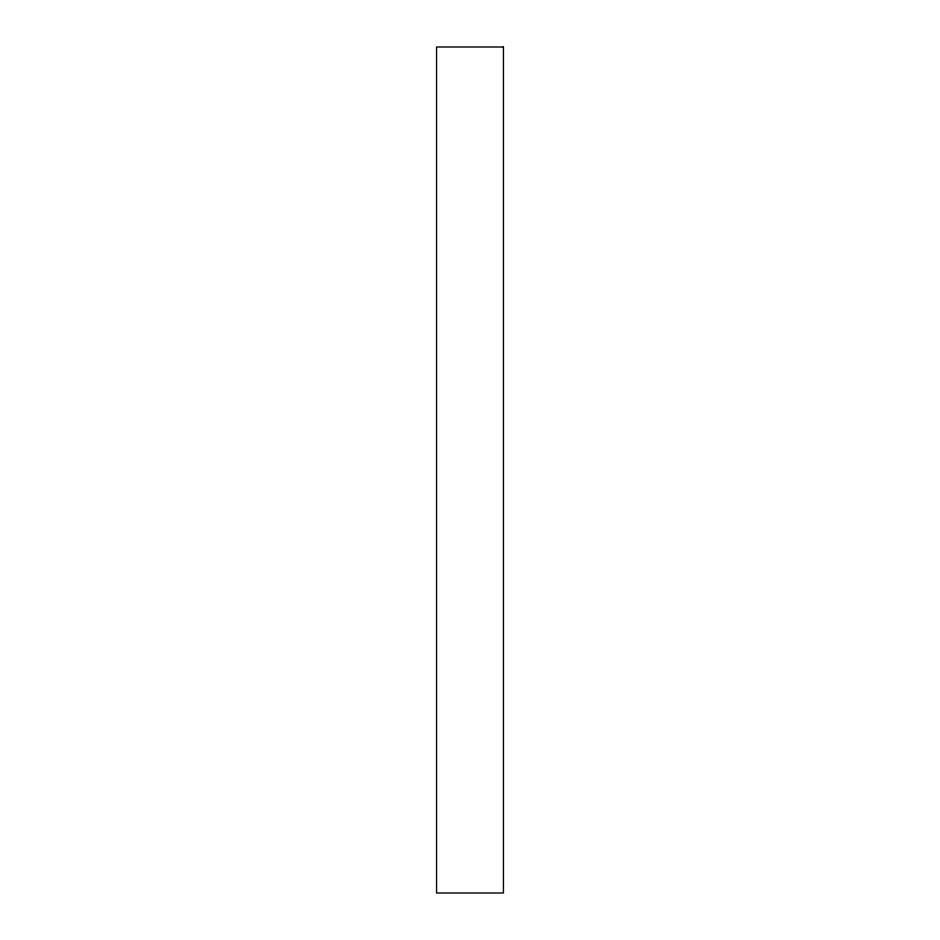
<?xml version="1.0" encoding="UTF-8"?>
<svg xmlns="http://www.w3.org/2000/svg" width="940" height="940" viewBox="0 0 940 940"><rect width="100%" height="100%" fill="white"/><g stroke="black" fill="none" stroke-linecap="round" stroke-linejoin="round"><path stroke-width="1.41" d="M503.44 47L436.56 47L436.56 893L503.44 893L503.44 47"/></g></svg>
